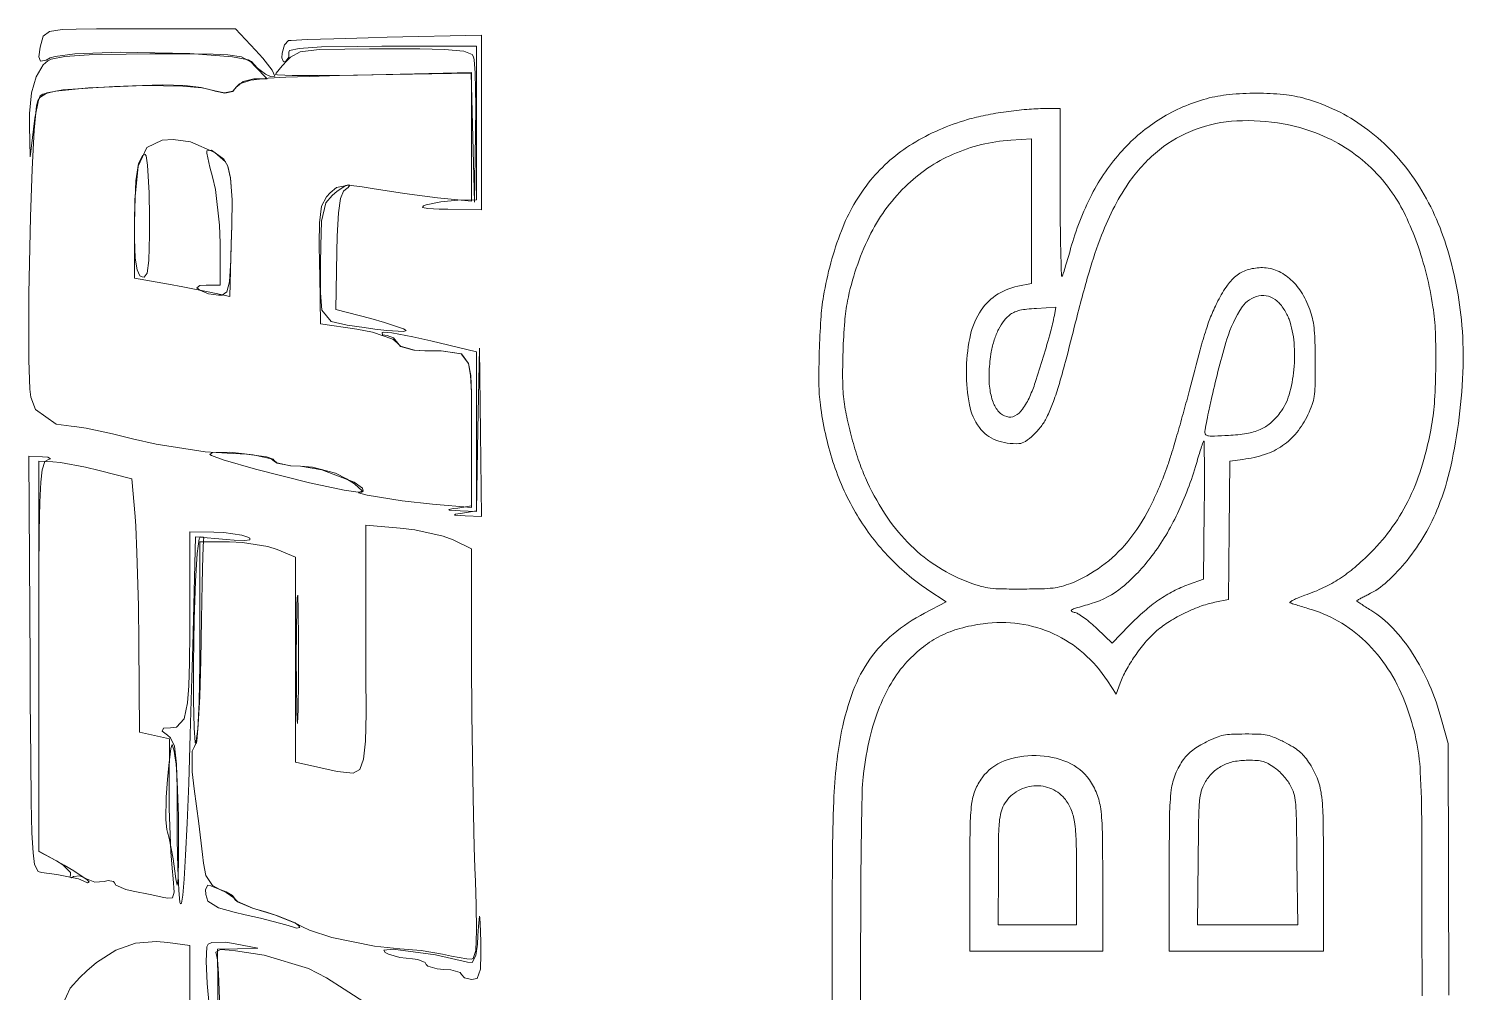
# Model space of a CAD drawing. Header units: millimetres. Extents: x 0 to 610, y 0 to 514.
# Drawn here: x 556.64 to 584.18, y 323.72 to 342.22 of the extents above; entities that cross this region are included whole.
import ezdxf

# ---------------------------------------------------------------- set-up
doc = ezdxf.new("R2010")
doc.units = ezdxf.units.MM
doc.header["$LTSCALE"] = 0.05
doc.layers.get('0').update_dxf_attribs({"plot": 0})
doc.layers.add('ETCH', color=5, linetype='Continuous', lineweight=0)

# ---------------------------------------------------------------- blocks, each defined once
blk = doc.blocks.new('ImageToStl.com_thorlabs')
for points in [[(1369.384692, 6.22875), (1475.5, 6.509745), (1485.5, 9.25424, 0.035194), (1500.293342, 14.457457, 0.041333), (1513.395357, 21.465937, 0.045152), (1524.075939, 29.824706, 0.065973), (1531.620646, 39.064456, -0.003285), (1533.0459, 41.33996, -0.0053), (1534.292597, 43.256434, -0.001321), (1535.397946, 44.907375, -0.249538), (1535.571983, 45, -0.270832), (1535.734995, 44.904713, -0.002399), (1536.456723, 43.608507, -0.007365), (1537.269658, 42.078965, -0.004585), (1538.179846, 40.263002, 0.071761), (1543.740176, 32.11324, 0.038632), (1552.644301, 23.792084, 0.03641), (1563.570329, 16.29225, 0.03805), (1575.313259, 10.580595, 0.039652), (1592.238553, 5.393608, 0.023949), (1612.921496, 1.838423, 0.023588), (1634.444822, 0.21745, 0.031608), (1654, 0.905907, 0.054991), (1687.319118, 7.94695, 0.07408), (1714.819067, 21.778547, 0.081993), (1735.049047, 41.692626, 0.088518), (1747.15407, 66.556587, 0.044447), (1748.903908, 75.771271, 0.02468), (1749.470085, 87.205209, 0.02462), (1748.903279, 98.738846, 0.041185), (1747.159359, 108.286718, 0.073034), (1738.832088, 127.509651, 0.07013), (1725.23675, 143.82762, 0.065406), (1706.738593, 156.633079, 0.051376), (1684, 165.510768, -0.002798), (1680.215907, 166.579095, -0.003459), (1676.703125, 167.618454, -0.002849), (1673.76488, 168.528287, -0.025515), (1672.5, 169.000071, -0.799521), (1672.569743, 169.370445, -0.00214), (1681.188484, 169.641959, -0.004342), (1692.286051, 169.847611, -0.001995), (1706.75, 169.93232), (1743, 170), (1742.997183, 176.25, 0.020939), (1742.670218, 183.970971, 0.01421), (1741.681181, 192.716444, 0.014189), (1740.19315, 201.416002, 0.02047), (1738.347532, 209, 0.067423), (1728.165872, 232.153676, 0.084669), (1712.769794, 249.783376, 0.079173), (1691.52143, 262.118557, 0.051066), (1664, 269.614479, 0.024168), (1654.191749, 270.75287, 0.009451), (1640.572488, 271.411455, 0.009229), (1627.122892, 271.558861, 0.029505), (1618.173702, 270.962942, 0.046307), (1594.160153, 265.642677, 0.054076), (1572.830868, 256.15275, 0.056232), (1554.719114, 242.695369, 0.057545), (1540.219185, 225.635776), (1535.125572, 218.020192), (1530.353501, 227.07095, 0.050562), (1521.572086, 240.293168, 0.067848), (1511.038629, 250.067179, 0.063814), (1497.754547, 257.068939, 0.038812), (1480.671824, 261.981813, 0.02385), (1466.917274, 264.127628, 0.016348), (1451.159328, 265.301822, 0.008836), (1427.832158, 265.86208, 0.001585), (1384.332202, 266), (1319.01176, 266)], [(1331.008847, 254), (1391.254424, 253.982671, -0.001516), (1415.022431, 253.903784, -0.002025), (1436.593487, 253.679407, -0.00141), (1454.679908, 253.366978, -0.020958), (1461, 252.974616, -0.027947), (1476.095641, 250.541731, -0.036932), (1489.441611, 246.56639, -0.041003), (1500.814185, 241.138736, -0.054968), (1509.991084, 234.347769, -0.039645), (1516.258199, 227.547863, -0.050688), (1520.810297, 220.353024, -0.04876), (1523.943194, 212.163609, -0.032977), (1525.950246, 202.36338, -0.069049), (1525.922621, 187.076211, -0.073072), (1521.698011, 172.687061, -0.072825), (1513.496094, 160.08184, -0.06789), (1501.846766, 150.008399), (1496.193532, 146.325496), (1500.901163, 144.632655, -0.039913), (1506.308621, 142.185454, -0.024267), (1512.281783, 138.49619, -0.024086), (1517.958819, 134.180707, -0.035102), (1522.477067, 129.814283, -0.04102), (1526.415862, 124.636443, -0.026363), (1530.138874, 118.067328, -0.026307), (1533.163223, 111.114478, -0.039658), (1534.978158, 104.764997), (1536.135569, 99.029994), (1565.313924, 98.764997), (1594.49228, 98.5), (1595.185119, 92.950604, 0.048579), (1597.269345, 83.686259, 0.071133), (1600.976654, 76.210982, 0.073907), (1606.505813, 70.275471, 0.057397), (1614, 65.59146, 0.021645), (1618.348429, 63.749582, 0.054497), (1621.678184, 62.904701, 0.031417), (1626.032265, 62.569677, 0.003495), (1636, 62.5, 0.004978), (1644.313169, 62.582764, 0.017617), (1649.640978, 62.876846, 0.02637), (1653.665582, 63.45673, 0.030233), (1657.423134, 64.441347, 0.056496), (1664.954815, 67.89184, 0.071693), (1670.870311, 72.730573, 0.0809), (1674.655349, 78.500191, 0.10418), (1675.98355, 84.6849, 0.068819), (1675.196017, 90.549328, 0.092603), (1672.843665, 95.350319, 0.078934), (1668.585514, 99.504025, 0.037515), (1662, 103.455571, 0.018345), (1655.921268, 106.234328, 0.020841), (1649.905536, 108.432997, 0.011394), (1641.32741, 110.954944, 0.0018), (1624.348691, 115.463528, -0.003391), (1615.491826, 117.845609, -0.003072), (1606.370652, 120.425666, -0.003076), (1598.233563, 122.8358, -0.009832), (1592.848691, 124.583161, -0.033883), (1574.652093, 132.301875, -0.054526), (1560.556235, 141.49409, -0.062351), (1550.136543, 152.469168, -0.065527), (1542.949329, 165.5, -0.027372), (1541.682271, 169.343583, -0.03684), (1540.990242, 172.940743, -0.023417), (1540.660699, 177.66864, -0.004859), (1540.552, 186, -0.004875), (1540.60761, 194.658769, -0.025921), (1540.929254, 199.381364, -0.038195), (1541.685205, 203.185064, -0.019368), (1543.181086, 207.834604, -0.052439), (1549.726408, 221.220606, -0.053725), (1558.868514, 232.833463, -0.050771), (1570.767177, 242.755957, -0.03887), (1585.510745, 251.118006, -0.023711), (1592.989993, 254.199502, -0.015616), (1601.84747, 257.058009, -0.015455), (1611.027084, 259.402267, -0.020576), (1619.5, 260.926391, -0.031903), (1628.070474, 261.553568, -0.010636), (1640.654514, 261.402469, -0.010699), (1653.260498, 260.71255, -0.030422), (1661.971435, 259.512528, -0.063925), (1689.013993, 250.388539, -0.085158), (1710.035912, 235.285979, -0.091489), (1723.783472, 214.993273, -0.086789), (1729.71172, 190.75), (1730.296042, 182), (1699.778126, 182), (1669.26021, 182), (1668.113605, 187.828086, 0.102647), (1664.189632, 197.139405, 0.107442), (1656.934816, 203.943137, 0.087298), (1646.18612, 208.051769, 0.046758), (1632, 209.439387, 0.048432), (1618.140738, 208.150494, 0.111503), (1608.598794, 203.985, 0.145108), (1603.276633, 196.967952, 0.107577), (1601.8492, 187.284796, 0.131999), (1602.772129, 184.594269, 0.041013), (1605.466318, 181.22772, 0.03981), (1609.054743, 177.988318, 0.047733), (1612.90998, 175.574753, 0.027771), (1618.622901, 173.102379, 0.014812), (1625.925043, 170.655892, 0.009442), (1636.363455, 167.71321, 0.002556), (1653, 163.451345, -0.009257), (1674.129619, 157.735662, -0.021514), (1689.673615, 152.485694, -0.027791), (1701.942373, 146.943268, -0.034254), (1712.653972, 140.400092, -0.070789), (1725.683771, 128.060851, -0.079078), (1734.172587, 113.006681, -0.075726), (1737.80117, 95.506636, -0.058166), (1736.57231, 76, -0.046188), (1732.734011, 62.207718, -0.049996), (1726.499742, 49.739113, -0.050765), (1718.014464, 38.918044, -0.050472), (1707.507608, 30.005235, -0.039297), (1697.943742, 24.477326, -0.025803), (1686.191488, 19.592314, -0.024322), (1673.106084, 15.634539, -0.023247), (1659.5, 12.896429, -0.028648), (1648.846142, 11.883148, -0.012129), (1634.484252, 11.6923, -0.012129), (1620.129819, 12.198159, -0.028643), (1609.5, 13.444903, -0.028446), (1593.125051, 17.294559, -0.039489), (1579.060505, 22.69659, -0.042495), (1566.841869, 29.865393, -0.042429), (1556.0043, 39, -0.01995), (1549.663028, 45.865078, -0.032428), (1544.917992, 52.224515, -0.033896), (1541.179094, 58.933522, -0.024561), (1537.9135, 66.843102, 0.011183), (1536.830433, 69.679153, 0.023746), (1535.841097, 71.810161, 0.03669), (1535.066084, 73.058838, 0.611565), (1534.691465, 73, 0.003622), (1534.386947, 72.049367, 0.000355), (1533.671208, 69.752266, 0.00045), (1532.822464, 67.012774, 0.000356), (1531.909855, 64.050266, -0.063991), (1526.104319, 51.254157, -0.059981), (1517.14587, 40.028666, -0.057354), (1505.371153, 30.836391, -0.049848), (1491.260515, 24.043593, -0.03481), (1477.375622, 20.059224, -0.039103), (1463.602572, 18.234886, -0.012701), (1440.958398, 17.597856, -0.000681), (1369.124414, 17.5)]]:
    blk.add_lwpolyline(points, format="xyb")
for points in [[(1388, 180), (1388, 152), (1417.341069, 152, 0.003795), (1438.148795, 152.157932, 0.028788), (1447.931551, 152.870794, 0.060152), (1454.307537, 154.501975, 0.058917), (1460.160492, 157.611221, 0.142843), (1467.58193, 166.769601, 0.094616), (1470.403014, 180.098135, 0.094971), (1468.112663, 193.483689, 0.145374), (1461.06042, 202.807523, 0.064983), (1455.769473, 205.730527, 0.063202), (1449.855526, 207.232455, 0.027562), (1440.435277, 207.867952, 0.003062), (1418.874273, 208), (1388, 208)], [(1640.47249, 198.931407, -0.03396), (1645.499977, 197.699454, -0.041582), (1649.970742, 195.854827, -0.045987), (1653.653406, 193.513305, -0.068739), (1656.318844, 190.793382, -0.062321), (1657.296711, 189.059623, -0.041285), (1657.987163, 186.878183, -0.029915), (1658.468915, 183.970676, -0.011642), (1658.799271, 179.906501), (1659.272819, 171.726237), (1655.781339, 172.381243, -0.021505), (1648.945694, 173.97059, -0.005719), (1638.198287, 177.094728, -0.005427), (1627.591043, 180.436271, -0.026455), (1621.718402, 182.706861, -0.047178), (1616.343384, 185.756757, -0.125613), (1613.487967, 189.075641, -0.190541), (1613.203195, 192.458179, -0.133026), (1615.25, 195.744188, -0.102745), (1619.334477, 198.217312, -0.053546), (1625.152049, 199.595964, -0.044743), (1632.311507, 199.855761, -0.029823)], [(1448.72934, 194.03618, -0.130949), (1454.603932, 189.221665, -0.121778), (1457.504784, 181.989749, -0.122628), (1456.692747, 174.279318, -0.133905), (1452.354966, 168.141063, -0.073848), (1447.877665, 165.44538, -0.059829), (1442.475931, 163.921282, -0.03261), (1434.349684, 163.185582, -0.006273), (1419.55718, 163), (1399, 163), (1399, 179.5), (1399, 196), (1421.75, 195.978038, -0.002242), (1434.953999, 195.906092, -0.015481), (1441.427598, 195.641227, -0.032202), (1445.498253, 195.083214, -0.056439)], [(1534.41207, 156.820994, 0.103987), (1541.367916, 143.756126, 0.057827), (1554.515679, 131.28972, 0.050461), (1572.382349, 120.520551, 0.039906), (1593.494884, 112.529521, -0.003393), (1596.934879, 111.507297, -0.005132), (1599.913451, 110.566635, -0.002131), (1602.444758, 109.726597, -0.11569), (1602.871087, 109.462246, -0.66473), (1602.789815, 109.263354, -0.000412), (1594.614329, 109.192, -0.002677), (1585.269787, 109.168173, -0.001564), (1574.070628, 109.234606), (1544.777134, 109.5), (1542.495638, 115.801974, 0.033305), (1539.682244, 122.20597, 0.0309), (1535.980538, 128.349241, 0.028276), (1531.226678, 134.4667, 0.019937), (1525.244372, 140.798491), (1517.776113, 148.096983), (1523.832852, 154.404447, 0.015202), (1526.204199, 157.029204, 0.016996), (1528.321431, 159.699817, 0.016501), (1529.962656, 162.081676, 0.081287), (1530.607915, 163.573945, -0.063235), (1531.202016, 165.095705, -0.589301), (1531.756301, 165.099727, -0.055725), (1532.471262, 163.416608, -0.002086)], [(1388, 91.5), (1388, 59), (1420.318499, 59, 0.003437), (1443.67225, 59.160524, 0.029447), (1454.091953, 59.918579, 0.062876), (1460.951322, 61.721944, 0.051856), (1467.642837, 65.259325, 0.030922), (1470.188862, 67.201812, 0.04214), (1472.204195, 69.267727, 0.037023), (1474.023829, 71.845003, 0.017607), (1475.99189, 75.400561, 0.015085), (1478.02992, 79.727799, 0.050672), (1478.98038, 82.70792, 0.04344), (1479.385168, 86.046629, 0.009006), (1479.478768, 91.964718, 0.009219), (1479.359406, 97.748172, 0.03996), (1478.95236, 101.154, 0.047713), (1478.042231, 104.158014, 0.016985), (1476.197303, 108.250786, 0.020071), (1474.482612, 111.407453, 0.029411), (1472.707481, 114.021474, 0.032747), (1470.809526, 116.181858, 0.037619), (1468.726457, 117.969778, 0.063173), (1462.637906, 121.358843, 0.063892), (1455.91922, 123.103992, 0.028399), (1445.316752, 123.844569, 0.003238), (1421.318499, 124), (1388, 124)], [(1458.848057, 109.010748, -0.06568), (1463.059551, 105.80168, -0.076184), (1466.051919, 101.752496, -0.071565), (1467.819597, 96.778568, -0.049686), (1468.411765, 90.834201, -0.014737), (1468.297266, 86.950437, -0.051529), (1467.893857, 84.480721, -0.060651), (1467.031976, 82.360081, -0.026241), (1465.411478, 79.77337, -0.034173), (1463.939513, 77.95478, -0.021144), (1461.983694, 76.020927, -0.021175), (1459.879961, 74.266433, -0.035381), (1457.955595, 73, -0.056241), (1454.451241, 71.522692, -0.049599), (1450.553393, 70.783257, -0.017919), (1444.030981, 70.440356, -0.00134), (1426.25, 70.191221), (1399, 69.882442), (1399, 90.999158), (1399, 112.115874), (1426.75, 111.807937, -0.001294), (1444.891608, 111.55965, -0.017665), (1451.486113, 111.219073, -0.049685), (1455.391369, 110.483336, -0.05868)], [(1621.491174, 106.037961, -0.017959), (1645.884224, 99.656323, -0.076042), (1659.483611, 93.194275, -0.200098), (1664.054674, 86.223971, -0.230452), (1661.969954, 78.618561, -0.04077), (1660.443206, 77.141764, -0.026202), (1658.458288, 75.679637, -0.025934), (1656.294146, 74.40979, -0.035438), (1654.219954, 73.513383, -0.063297), (1644.314121, 71.395222, -0.04542), (1632.982284, 71.469408, -0.046615), (1622.368664, 73.515976, -0.09209), (1614.733495, 77.368578, -0.051656), (1610.467598, 81.376197, -0.075439), (1607.721519, 85.729201, -0.063264), (1606.095454, 91.262145, -0.026114), (1605.258044, 99.039189, -0.003867), (1604.976741, 104.980329, -0.04034), (1605.076898, 107.418412, -0.138756), (1605.554485, 108.556111, -0.228244), (1606.476225, 109, -0.046461), (1607.679128, 108.887982, -0.002265), (1611.615776, 108.129901, -0.003665), (1616.287578, 107.172657, -0.002634)]]:
    blk.add_lwpolyline(points, format="xyb", close=True)
blk = doc.blocks.new('talmolder-cropped')
for p, q in [((864.459535, 90.912204), (865.851384, 91.604095)), ((865.851384, 91.604095), (868.183029, 91.913719)), ((868.183029, 91.913719), (872.170096, 92.131055)), ((872.170096, 92.131055), (878.268945, 92.28098)), ((878.268945, 92.28098), (886.93594, 92.38837)), ((886.93594, 92.38837), (898.627444, 92.478102)), ((898.627444, 92.478102), (905.75, 92.52412)), ((905.75, 92.52412), (947, 92.785213)), ((947, 92.785213), (946.883999, 90.02412)), ((953.385355, 87.356315), (956.300245, 91.447728)), ((956.300245, 91.447728), (958.717816, 92.369867)), ((958.717816, 92.369867), (960.320127, 92.549833)), ((960.320127, 92.549833), (966.12982, 92.761122)), ((966.12982, 92.761122), (979.311224, 92.754764)), ((979.311224, 92.754764), (994.579574, 92.437754)), ((994.579574, 92.437754), (1004.099393, 92.096776)), ((1004.099393, 92.096776), (1011.818998, 91.682147)), ((1006.5, 92.468984), (1012.6849, 92.616006)), ((1012, 91.855485), (1006.5, 92.468984)), ((1011.818998, 91.682147), (1016.647294, 91.219636)), ((1014.225263, 91.559779), (1012, 91.855485)), ((1012.6849, 92.616006), (1015.107379, 92.613739)), ((1017.761541, 90.844659), (1014.225263, 91.559779)), ((1015.107379, 92.613739), (1019.237343, 92.228292)), ((1019.237343, 92.228292), (1022.449018, 91.325107)), ((1022.449018, 91.325107), (1024.784444, 89.892364)), ((863.864583, 87.164707), (864.269854, 90.263027)), ((864.269854, 90.263027), (864.459535, 90.912204)), ((868.5, 90.760993), (865.692314, 85.76201)), ((866.585411, 87.291766), (868.454808, 90.763027)), ((868.454808, 90.763027), (907.227404, 90.763027)), ((907.176676, 90.76201), (868.5, 90.760993)), ((913.54321, 90.760417), (907.176676, 90.76201)), ((907.227404, 90.763027), (946, 90.763027)), ((924.117827, 90.74052), (913.54321, 90.760417)), ((932.117169, 90.684816), (924.117827, 90.74052)), ((937.904428, 90.577073), (932.117169, 90.684816)), ((941.842797, 90.401058), (937.904428, 90.577073)), ((944.295468, 90.140541), (941.842797, 90.401058)), ((945.983278, 89.555815), (944.295468, 90.140541)), ((946, 90.763027), (945.902037, 88.013027)), ((946.310674, 89.013027), (945.983278, 89.555815)), ((946.508467, 88.480795), (946.310674, 89.013027)), ((946.803835, 89.001695), (946.508467, 88.480795)), ((946.883999, 90.02412), (946.803835, 89.001695)), ((1016.647294, 91.219636), (1017.636232, 90.978477)), ((1017.636232, 90.978477), (1018.296273, 90.547366)), ((1018.637002, 90.513325), (1017.761541, 90.844659)), ((1018.296273, 90.547366), (1019.229853, 89.101081)), ((1018.970146, 90.006245), (1018.637002, 90.513325)), ((1019.570954, 87.472134), (1018.970146, 90.006245)), ((1019.229853, 89.101081), (1019.818411, 85.969984)), ((1024.784444, 89.892364), (1025.636702, 88.973712)), ((1025.570121, 90.417415), (1026.369704, 90.779133)), ((1025.755397, 89.340921), (1025.570121, 90.417415)), ((1025.636702, 88.973712), (1025.967237, 88.301036)), ((1026.169599, 88.513027), (1025.755397, 89.340921)), ((1026.496297, 87.508079), (1026.169599, 88.513027)), ((1026.369704, 90.779133), (1028.306974, 90.495212)), ((1028.306974, 90.495212), (1029.75, 90.132741)), ((1029.75, 90.132741), (1030.487744, 89.892148)), ((1030.487744, 89.892148), (1031.443136, 88.64299)), ((1031.443136, 88.64299), (1031.806037, 86.153779)), ((838.072, 85.979181), (841.281121, 84.565612)), ((862.992528, 82.919994), (863.864583, 87.164707)), ((864.244146, 84.477205), (865.779665, 85.993318)), ((865.692314, 85.76201), (864.562584, 83.820999)), ((865.779665, 85.993318), (866.585411, 87.291766)), ((945.733643, 86.432363), (944.801221, 81.503847)), ((945.902037, 88.013027), (945.733643, 86.432363)), ((953, 84.344199), (953.385355, 87.356315)), ((1020.268195, 80.894824), (1019.570954, 87.472134)), ((1019.818411, 85.969984), (1020.266323, 80.066804)), ((1025.967237, 88.301036), (1026.47165, 85.60253)), ((1026.47165, 85.60253), (1026.788522, 80.774744)), ((1026.97956, 83.635113), (1026.496297, 87.508079)), ((1031.806037, 86.153779), (1031.927876, 83.33587)), ((841.281121, 84.565612), (843.416041, 82.632323)), ((862.535311, 81.820161), (862.992528, 82.919994)), ((864.562584, 83.820999), (862.799499, 81.157478)), ((863.209102, 84.308966), (863.351492, 84.608781)), ((863.431581, 83.87373), (863.209102, 84.308966)), ((863.351492, 84.608781), (863.703498, 84.446275)), ((863.611321, 82.613761), (863.431581, 83.87373)), ((863.703498, 84.446275), (864.244146, 84.477205)), ((952.563773, 81.353762), (952.94805, 83.675595)), ((952.94805, 83.675595), (953, 84.344199)), ((1027.304536, 74.626928), (1026.97956, 83.635113)), ((1031.927876, 83.33587), (1031.983697, 79.330365)), ((843.416041, 82.632323), (844.720806, 81.241122)), ((844.720806, 81.241122), (846.386852, 79.284985)), ((862.221152, 81.07356), (862.535311, 81.820161)), ((862.383297, 80.763027), (862.221152, 81.07356)), ((862.369011, 79.671067), (863.003471, 81.26721)), ((862.799499, 81.157478), (862.383297, 80.763027)), ((863.003471, 81.26721), (863.611321, 82.613761)), ((944.801221, 81.503847), (944.152037, 78.763027)), ((951.443005, 76.160216), (952.563773, 81.353762)), ((1020.266323, 80.066804), (1020.501404, 75.735909)), ((1020.70433, 69.80938), (1020.268195, 80.894824)), ((1026.788522, 80.774744), (1026.943455, 73.427587)), ((846.386852, 79.284985), (848.846208, 75.451305)), ((862.484769, 77.811015), (862.369011, 79.671067)), ((862.661712, 77.015819), (862.484769, 77.811015)), ((862.498623, 75.924626), (862.661712, 77.015819)), ((944.152037, 78.763027), (942.5, 72.263027)), ((1031.983697, 79.330365), (1031.999262, 73.913678)), ((848.846208, 75.451305), (850.202047, 71.549371)), ((860.882321, 73.469081), (861.753822, 75.467128)), ((861.753822, 75.467128), (862.178679, 75.763027)), ((862.178679, 75.763027), (862.498623, 75.924626)), ((950.454721, 72.141252), (951.443005, 76.160216)), ((1020.501404, 75.735909), (1020.668032, 72.138343)), ((1027.062477, 60.730075), (1027.304536, 74.626928)), ((850.202047, 71.549371), (850.526524, 67.371522)), ((859.897368, 68.6756), (860.543016, 72.013027)), ((860.543016, 72.013027), (860.882321, 73.469081)), ((933.13275, 71.516659), (927.785712, 71.275697)), ((935, 71.64373), (933.13275, 71.516659)), ((942.5, 72.263027), (935, 71.64373)), ((949.386926, 67.442164), (950.454721, 72.141252)), ((982.411267, 71.763027), (981.19468, 65.013027)), ((993.271375, 71.763027), (982.411267, 71.763027)), ((984.053297, 71.25966), (986.378965, 71.59794)), ((986.378965, 71.59794), (990.237982, 71.737478)), ((990.237982, 71.737478), (992.856989, 71.749372)), ((992.856989, 71.749372), (996.360097, 71.715828)), ((997.982646, 71.695499), (993.271375, 71.763027)), ((996.360097, 71.715828), (1001.763661, 71.469319)), ((1004.665334, 71.018899), (997.982646, 71.695499)), ((1001.763661, 71.469319), (1005.184104, 70.960721)), ((1020.668032, 72.138343), (1020.807511, 66.230662)), ((1026.943455, 73.427587), (1026.968197, 68.687341)), ((1031.999262, 73.913678), (1032, 70.60627)), ((859.299349, 65.917532), (859.897368, 68.6756)), ((892.158911, 70.763027), (891.506896, 67.794422)), ((909.829455, 70.89373), (892.158911, 70.763027)), ((917.282393, 70.993346), (909.829455, 70.89373)), ((927.785712, 71.275697), (917.282393, 70.993346)), ((982.570214, 69.829952), (982.638374, 70.263027)), ((983.370882, 69.2242), (982.570214, 69.829952)), ((982.638374, 70.263027), (982.8946, 70.669348)), ((982.8946, 70.669348), (984.053297, 71.25966)), ((985.948449, 68.899106), (983.370882, 69.2242)), ((990.936012, 68.77482), (985.948449, 68.899106)), ((994.531385, 68.763027), (990.936012, 68.77482)), ((999.372714, 68.83273), (994.531385, 68.763027)), ((1004.863045, 69.153382), (999.372714, 68.83273)), ((1008.351328, 69.317178), (1004.665334, 71.018899)), ((1006.745514, 69.468945), (1004.863045, 69.153382)), ((1005.184104, 70.960721), (1006.805921, 70.1626)), ((1007, 69.646395), (1006.745514, 69.468945)), ((1006.805921, 70.1626), (1007, 69.646395)), ((1009.828363, 66.22666), (1008.351328, 69.317178)), ((1020.567312, 62.147223), (1020.70433, 69.80938)), ((1026.968197, 68.687341), (1026.973121, 65.422872)), ((1032, 70.60627), (1032, 51.682776)), ((850.526524, 67.371522), (850.324552, 65.114236)), ((859.129131, 65.150508), (859.299349, 65.917532)), ((891.506896, 67.794422), (890.854881, 64.825817)), ((891.581534, 65.204156), (892.377091, 66.237986)), ((892.377091, 66.237986), (892.969672, 65.976885)), ((892.969672, 65.976885), (893, 64.579156)), ((947.914278, 57.697733), (949.386926, 67.442164)), ((1009.984687, 64.046954), (1009.828363, 66.22666)), ((1020.807511, 66.230662), (1020.681331, 61.782653)), ((850.324552, 65.114236), (849.728152, 60.763027)), ((858.329263, 62.72264), (860.757379, 62.964206)), ((859.225546, 64.191274), (859.129131, 65.150508)), ((860.34768, 63.872571), (859.225546, 64.191274)), ((863.027428, 64.043331), (860.34768, 63.872571)), ((860.757379, 62.964206), (865.10756, 63.147131)), ((861.716816, 63.281444), (862.970284, 63.555794)), ((863.068737, 63.112013), (861.716816, 63.281444)), ((862.970284, 63.555794), (864.5, 63.741593)), ((865.117624, 64.265052), (863.027428, 64.043331)), ((867.262974, 63.017808), (863.068737, 63.112013)), ((864.5, 63.741593), (866.969681, 64.065487)), ((865.10756, 63.147131), (870.85213, 63.249225)), ((868.359392, 64.528919), (865.117624, 64.265052)), ((866.969681, 64.065487), (871.111855, 64.845405)), ((870.5, 62.989637), (867.262974, 63.017808)), ((876.916262, 64.862934), (868.359392, 64.528919)), ((875.514453, 63.01797), (870.5, 62.989637)), ((870.85213, 63.249225), (874.082413, 63.263027)), ((871.111855, 64.845405), (872.27417, 65.20537)), ((872.27417, 65.20537), (872.808659, 65.347825)), ((872.808659, 65.347825), (874.759835, 65.509702)), ((874.082413, 63.263027), (876.697704, 63.265246)), ((874.759835, 65.509702), (879.246101, 65.445385)), ((882.431885, 63.253775), (875.514453, 63.01797)), ((876.697704, 63.265246), (881.06825, 63.289439)), ((881.17744, 64.891942), (876.916262, 64.862934)), ((879.246101, 65.445385), (882.77417, 65.198098)), ((881.06825, 63.289439), (885.764054, 63.40729)), ((890.854881, 64.825817), (881.17744, 64.891942)), ((885.851123, 63.507965), (882.431885, 63.253775)), ((882.77417, 65.198098), (885.516746, 64.942924)), ((885.516746, 64.942924), (888.89186, 64.563443)), ((885.764054, 63.40729), (889.365304, 63.806766)), ((887, 63.655957), (885.851123, 63.507965)), ((888.389281, 63.894644), (887, 63.655957)), ((889.736291, 64.255283), (888.389281, 63.894644)), ((888.89186, 64.563443), (889.736291, 64.255283)), ((889.365304, 63.806766), (891.061269, 64.609055)), ((891.061269, 64.609055), (891.581534, 65.204156)), ((893, 64.579156), (893.136345, 63.428341)), ((893.136345, 63.428341), (894.785541, 61.861238)), ((981.19468, 65.013027), (980.675177, 62.177991)), ((1009.505166, 60.624515), (1009.984687, 64.046954)), ((1026.973121, 65.422872), (1026.966023, 60.072754)), ((849.728152, 60.763027), (832.889756, 60.763027)), ((858.000878, 62.586801), (858.329263, 62.72264)), ((858.196503, 62.449558), (858.000878, 62.586801)), ((859.767744, 62.170961), (858.196503, 62.449558)), ((862.923803, 61.886341), (859.767744, 62.170961)), ((867.678479, 61.595053), (862.923803, 61.886341)), ((874.045571, 61.296448), (867.678479, 61.595053)), ((873.990343, 58.998292), (880.864245, 59.90706)), ((882.038877, 60.98988), (874.045571, 61.296448)), ((880.864245, 59.90706), (884.284315, 60.314586)), ((891.672196, 60.674701), (882.038877, 60.98988)), ((884.284315, 60.314586), (888.404447, 60.28617)), ((888.404447, 60.28617), (889.314245, 59.848781)), ((890.10717, 59.67528), (893.009627, 59.89181)), ((902.959327, 60.350265), (891.672196, 60.674701)), ((893.009627, 59.89181), (898.479803, 60.0107)), ((894.785541, 61.861238), (897.959834, 61.204997)), ((897.959834, 61.204997), (901.347624, 60.955816)), ((898.479803, 60.0107), (905.854169, 60.017529)), ((901.347624, 60.955816), (905.969861, 60.820657)), ((909.227384, 60.184373), (902.959327, 60.350265)), ((905.854169, 60.017529), (910.04807, 59.974414)), ((905.969861, 60.820657), (912.012692, 60.768122)), ((930.954767, 59.623644), (909.227384, 60.184373)), ((910.04807, 59.974414), (914.548744, 59.894709)), ((912.012692, 60.768122), (915.625, 60.763027)), ((914.548744, 59.894709), (922.188201, 59.654715)), ((915.625, 60.763027), (932, 60.763027)), ((932, 60.763027), (931.929715, 56.013027)), ((980.675177, 62.177991), (979.708749, 57.135548)), ((1007.406787, 55.803502), (1009.505166, 60.624515)), ((1020.214681, 58.373288), (1020.567312, 62.147223)), ((1020.681331, 61.782653), (1020.280745, 58.485998)), ((1026.433707, 52.297178), (1027.062477, 60.730075)), ((1026.966023, 60.072754), (1026.912366, 56.091244)), ((837.882781, 56.940946), (842.21219, 57.285993)), ((842.21219, 57.285993), (846.629103, 57.524226)), ((846.629103, 57.524226), (849.513845, 57.373571)), ((849.513845, 57.373571), (850.042714, 57.120313)), ((850.042714, 57.120313), (850.359083, 56.42005)), ((857.214818, 55.045636), (858.567331, 57.171743)), ((858.567331, 57.171743), (859.861382, 57.597174)), ((859.861382, 57.597174), (860.904234, 57.674529)), ((860.904234, 57.674529), (861.757752, 57.186984)), ((861.757752, 57.186984), (861.612026, 56.597174)), ((861.678487, 56.279039), (863.667321, 57.575791)), ((863.667321, 57.575791), (866.09508, 58.051118)), ((866.09508, 58.051118), (867.805009, 58.256222)), ((867.805009, 58.256222), (873.990343, 58.998292)), ((889.314245, 59.848781), (889.885443, 59.598886)), ((889.826189, 59.534907), (890.10717, 59.67528)), ((890.38047, 59.382637), (889.826189, 59.534907)), ((889.885443, 59.598886), (892.829915, 59.194157)), ((893.656549, 59.078106), (890.38047, 59.382637)), ((892.829915, 59.194157), (898.105269, 58.919915)), ((899.256583, 58.801541), (893.656549, 59.078106)), ((898.105269, 58.919915), (905.625241, 58.780646)), ((906.50129, 58.586491), (899.256583, 58.801541)), ((905.625241, 58.780646), (910.2, 58.763027)), ((910.52812, 58.512517), (906.50129, 58.586491)), ((910.2, 58.763027), (930, 58.763027)), ((914.545152, 58.448759), (910.52812, 58.512517)), ((921.717382, 58.309274), (914.545152, 58.448759)), ((927.187559, 58.168101), (921.717382, 58.309274)), ((922.188201, 59.654715), (927.677164, 59.327241)), ((930.292151, 58.042365), (927.187559, 58.168101)), ((927.677164, 59.327241), (930.614064, 58.936246)), ((930, 58.763027), (930, 52.885151)), ((930.75, 57.990637), (930.292151, 58.042365)), ((930.459351, 53.443335), (930.954767, 59.623644)), ((930.614064, 58.936246), (931, 58.724414)), ((930.926563, 58.112295), (930.75, 57.990637)), ((931, 58.724414), (930.926563, 58.112295)), ((947.609506, 53.314622), (947.914278, 57.697733)), ((979.015313, 55.04801), (979.310881, 57.052991)), ((979.310881, 57.052991), (980, 58.763027)), ((979.708749, 57.135548), (979.380857, 55.549204)), ((980, 58.763027), (980.470857, 59.362184)), ((980.470857, 59.362184), (980.932022, 58.776764)), ((980.932022, 58.776764), (980.984687, 57.513027)), ((980.984687, 57.513027), (981, 54.763027)), ((1004.457602, 56.769272), (1007.218886, 57.378345)), ((1007.218886, 57.378345), (1007.726877, 57.369483)), ((1007.726877, 57.369483), (1007.879548, 56.433854)), ((1019.582396, 55.726212), (1019.951924, 57.091317)), ((1019.974816, 57.17308), (1019.60979, 55.821455)), ((1019.951924, 57.091317), (1020.214681, 58.373288)), ((1020.280745, 58.485998), (1019.974816, 57.17308)), ((849.002756, 55.263027), (833.251378, 55.135965)), ((837.497317, 54.814333), (844.211336, 55.050352)), ((844.211336, 55.050352), (846.907781, 55.282626)), ((846.907781, 55.282626), (847.530853, 55.41324)), ((847.530853, 55.41324), (848.401538, 55.606167)), ((848.401538, 55.606167), (848.92258, 54.685652)), ((848.92258, 54.685652), (848.845568, 52.949394)), ((849.110944, 51.263027), (849.002756, 55.263027)), ((850.359083, 56.42005), (850.385786, 53.622895)), ((856.365993, 51.969823), (857.214818, 55.045636)), ((860.252428, 53.55837), (860.810898, 54.697943)), ((860.999367, 55.14087), (860.384012, 53.513027)), ((860.810898, 54.697943), (861.678487, 56.279039)), ((861.612026, 56.597174), (860.999367, 55.14087)), ((931.929715, 56.013027), (931.827641, 54.010878)), ((946.26434, 54.134503), (947.125385, 56.444119)), ((947.125385, 56.444119), (947.382505, 56.763027)), ((947.382505, 56.763027), (947.724086, 56.229043)), ((947.724086, 56.229043), (947.810239, 52.814649)), ((979.380857, 55.549204), (978.783621, 52.835382)), ((979.047783, 54.341964), (979.015313, 55.04801)), ((979.655913, 53.394274), (979.047783, 54.341964)), ((981, 54.763027), (989.341069, 54.763027)), ((989.341069, 54.763027), (992.963413, 54.878492)), ((992.963413, 54.878492), (999.998317, 55.658172)), ((999.998317, 55.658172), (1002.544408, 56.226355)), ((1002.544408, 56.226355), (1004.457602, 56.769272)), ((1005.533811, 53.690499), (1007.406787, 55.803502)), ((1007.879548, 56.433854), (1006.062619, 53.978492)), ((1019.186407, 53.790002), (1019.582396, 55.726212)), ((1019.60979, 55.821455), (1019.226799, 53.888651)), ((1026.912366, 56.091244), (1026.783395, 53.234567)), ((848.705195, 51.66324), (847.849657, 46.014034)), ((848.845568, 52.949394), (848.705195, 51.66324)), ((850.094188, 51.728405), (849.219131, 47.263027)), ((850.385786, 53.622895), (850.094188, 51.728405)), ((855.870128, 49.763027), (856.365993, 51.969823)), ((858.43153, 51.318005), (858.826847, 51.763027)), ((858.935107, 51.763027), (858.478761, 51.287449)), ((858.826847, 51.763027), (859.195301, 51.99461)), ((859.70377, 52.277089), (858.935107, 51.763027)), ((859.195301, 51.99461), (860.252428, 53.55837)), ((860.384012, 53.513027), (859.70377, 52.277089)), ((930, 52.885151), (929.880582, 50.317073)), ((930.27575, 49.854538), (930.352243, 51.966591)), ((930.352243, 51.966591), (930.459351, 53.443335)), ((931.827641, 54.010878), (931.28522, 50.414394)), ((944.407684, 47.698796), (946.26434, 54.134503)), ((947.810239, 52.814649), (947.307113, 48.177189)), ((947.404776, 49.514023), (947.609506, 53.314622)), ((978.783621, 52.835382), (989.14181, 52.525909)), ((981.689032, 52.893021), (979.655913, 53.394274)), ((985.988024, 52.630893), (981.689032, 52.893021)), ((989.25, 52.524714), (985.988024, 52.630893)), ((989.14181, 52.525909), (992.80551, 52.422235)), ((992.894721, 52.420865), (989.25, 52.524714)), ((992.80551, 52.422235), (997.951466, 52.345264)), ((998.007444, 52.345036), (992.894721, 52.420865)), ((997.951466, 52.345264), (1002.299119, 52.645892)), ((1002.345196, 52.656446), (998.007444, 52.345036)), ((1002.299119, 52.645892), (1004.569622, 53.193818)), ((1004.657619, 53.221747), (1002.345196, 52.656446)), ((1004.569622, 53.193818), (1005.533811, 53.690499)), ((1006.062619, 53.978492), (1004.657619, 53.221747)), ((1019.4948, 52.232105), (1019.186407, 53.790002)), ((1019.226799, 53.888651), (1019.580892, 52.223818)), ((1020.336752, 51.594447), (1019.4948, 52.232105)), ((1019.580892, 52.223818), (1020.483394, 51.398828)), ((1021.511421, 50.166086), (1020.336752, 51.594447)), ((1020.483394, 51.398828), (1021.01255, 50.866298)), ((1025.826974, 49.081684), (1026.433707, 52.297178)), ((1026.783395, 53.234567), (1026.385821, 50.525347)), ((1032, 51.682776), (1027.75, 47.735368)), ((849.219131, 47.263027), (849.110944, 51.263027)), ((855.174939, 46.699887), (855.870128, 49.763027)), ((858.478761, 51.287449), (857.134605, 48.076119)), ((857.193015, 48.313008), (858.43153, 51.318005)), ((929.880582, 50.317073), (929.074213, 45.255355)), ((930.386285, 48.833006), (930.27575, 49.854538)), ((930.687924, 48.864323), (930.386285, 48.833006)), ((930.911682, 49.263027), (930.687924, 48.864323)), ((931.28522, 50.414394), (930.911682, 49.263027)), ((946.884728, 45.555682), (947.404776, 49.514023)), ((1021.01255, 50.866298), (1021.773049, 48.624127)), ((1022, 48.039023), (1021.511421, 50.166086)), ((1021.773049, 48.624127), (1022.152956, 45.177092)), ((1024.142159, 47.340474), (1025.472425, 48.487657)), ((1025.323736, 48.574708), (1024.5, 47.763027)), ((1026.385821, 50.525347), (1025.323736, 48.574708)), ((1025.472425, 48.487657), (1025.826974, 49.081684)), ((847.849657, 46.014034), (845.203891, 37.153149)), ((853.885565, 41.683966), (855.174939, 46.699887)), ((856.412351, 45.735897), (855.674402, 43.34542)), ((855.756018, 43.765817), (856.50236, 46.123149)), ((857.134605, 48.076119), (856.412351, 45.735897)), ((856.50236, 46.123149), (857.193015, 48.313008)), ((941.722715, 36.954469), (944.407684, 47.698796)), ((947.307113, 48.177189), (946.462784, 44.603265)), ((1022, 45.414399), (1022, 48.039023)), ((1024.5, 47.763027), (1022, 45.414399)), ((1022.523956, 44.7561), (1022.97708, 45.7202)), ((1022.97708, 45.7202), (1024.142159, 47.340474)), ((1026.143348, 46.284238), (1023.767432, 44.397921)), ((1027.75, 47.735368), (1026.143348, 46.284238)), ((854.141477, 39.629965), (855.756018, 43.765817)), ((855.674402, 43.34542), (854.224258, 39.794733)), ((928.48658, 43.385151), (926.97316, 39.763027)), ((929.074213, 45.255355), (928.48658, 43.385151)), ((945.60572, 43.420365), (945.078132, 40.677485)), ((945.087644, 40.723867), (945.695977, 43.462941)), ((945.990193, 43.929693), (945.60572, 43.420365)), ((945.695977, 43.462941), (946.154785, 43.981288)), ((946.462784, 44.603265), (945.990193, 43.929693)), ((946.154785, 43.981288), (946.418251, 44.220864)), ((946.418251, 44.220864), (946.884728, 45.555682)), ((1022.152956, 45.177092), (1022.348918, 41.688192)), ((1022.545844, 43.882156), (1022.523956, 44.7561)), ((1023.767432, 44.397921), (1022.545844, 43.882156)), ((1022.717201, 40.427116), (1022.793898, 43.366412)), ((1022.793898, 43.366412), (1022.859053, 43.763671)), ((1022.859053, 43.763671), (1023.185764, 43.585882)), ((1023.185764, 43.585882), (1024.641793, 42.38671)), ((853.179425, 39.571053), (853.45019, 40.348982)), ((853.45019, 40.348982), (853.885565, 41.683966)), ((945, 38.781767), (945.087644, 40.723867)), ((945.078132, 40.677485), (945, 38.781767)), ((1022.348918, 41.688192), (1022.51981, 37.028683)), ((1022.712467, 35.160481), (1022.717201, 40.427116)), ((1024.641793, 42.38671), (1025.591776, 41.513027)), ((1025.415724, 42.124887), (1026.231771, 42.496383)), ((1025.540269, 41.69787), (1025.415724, 42.124887)), ((1026.345304, 41.070368), (1025.540269, 41.69787)), ((1025.591776, 41.513027), (1026.359035, 40.735503)), ((1026.231771, 42.496383), (1027.136316, 42.424453)), ((1027.351151, 41.065919), (1026.345304, 41.070368)), ((1026.359035, 40.735503), (1027.362026, 38.823914)), ((1027.136316, 42.424453), (1028.797058, 41.914228)), ((1027.641706, 40.932104), (1027.351151, 41.065919)), ((1028.083823, 39.013425), (1027.641706, 40.932104)), ((1028.797058, 41.914228), (1029.618988, 41.171436)), ((1029.618988, 41.171436), (1029.673154, 40.606265)), ((1029.673154, 40.606265), (1029.820327, 37.450947)), ((845.203891, 37.153149), (843.307906, 33.58728)), ((852.791844, 37.000522), (853.472136, 38.360845)), ((853.301149, 38.924617), (853.179425, 39.571053)), ((853.690674, 39.071853), (853.301149, 38.924617)), ((853.472136, 38.360845), (854.141477, 39.629965)), ((854.224258, 39.794733), (853.690674, 39.071853)), ((886.165728, 39.763027), (885.082864, 34.713806)), ((906.569444, 39.763027), (886.165728, 39.763027)), ((893.873505, 39.329826), (894.562598, 39.445078)), ((896.631507, 39.242321), (893.873505, 39.329826)), ((894.562598, 39.445078), (896.304351, 39.509791)), ((896.304351, 39.509791), (906.929896, 39.642181)), ((902.502061, 39.193176), (896.631507, 39.242321)), ((906.5, 39.186306), (902.502061, 39.193176)), ((910.510362, 39.19261), (906.5, 39.186306)), ((926.97316, 39.763027), (906.569444, 39.763027)), ((906.929896, 39.642181), (917.304351, 39.508307)), ((916.472816, 39.240919), (910.510362, 39.19261)), ((919.395477, 39.328022), (916.472816, 39.240919)), ((917.304351, 39.508307), (918.923829, 39.443356)), ((918.923829, 39.443356), (919.395477, 39.328022)), ((945, 38.781767), (944.319643, 34.558019)), ((944.850809, 36.377798), (945, 38.781767)), ((1027.362026, 38.823914), (1027.829713, 35.030494)), ((1028.357998, 34.614456), (1028.083823, 39.013425)), ((1029.820327, 37.450947), (1030.001025, 32.133194)), ((851.365108, 32.565013), (852.791844, 37.000522)), ((885.082864, 34.713806), (884.342181, 31.506861)), ((940.25642, 30.092865), (941.722715, 36.954469)), ((944.319643, 34.558019), (941.870607, 28.130174)), ((943.619445, 31.840935), (944.850809, 36.377798)), ((973.355213, 34.763027), (972.24501, 27.590499)), ((982.927607, 34.946212), (973.355213, 34.763027)), ((973.792637, 32.688473), (976.023655, 34.526107)), ((976.023655, 34.526107), (979.517166, 34.799407)), ((979.517166, 34.799407), (983.099882, 34.774151)), ((985.283608, 34.989312), (982.927607, 34.946212)), ((983.099882, 34.774151), (985.344738, 34.763027)), ((989.200432, 35.039418), (985.283608, 34.989312)), ((985.344738, 34.763027), (988.86301, 34.75195)), ((988.86301, 34.75195), (993.702047, 34.598827)), ((993.392047, 34.985371), (989.200432, 35.039418)), ((996.690224, 34.562995), (993.392047, 34.985371)), ((993.702047, 34.598827), (997.345533, 33.71918)), ((998.560785, 33.587832), (996.690224, 34.562995)), ((1022.51981, 37.028683), (1022.683438, 31.011789)), ((1022.780271, 28.205347), (1022.712467, 35.160481)), ((1027.829713, 35.030494), (1027.954359, 29.935201)), ((1028.485091, 27.400529), (1028.357998, 34.614456)), ((843.307906, 33.58728), (841.082897, 30.056663)), ((849.606681, 24.051954), (851.365108, 32.565013)), ((884.342181, 31.506861), (883.97685, 28.281911)), ((942.512045, 29.6151), (943.619445, 31.840935)), ((973.0368, 29.461689), (973.792637, 32.688473)), ((976.160022, 31.749493), (974.358523, 24.75626)), ((987.654076, 31.535123), (976.160022, 31.749493)), ((990.768541, 31.461135), (987.654076, 31.535123)), ((995.384062, 31.227979), (990.768541, 31.461135)), ((997.345533, 33.71918), (998.825686, 32.448576)), ((999.366479, 32.840992), (998.560785, 33.587832)), ((998.825686, 32.448576), (999.667532, 31.476097)), ((1000.424097, 31.586209), (999.366479, 32.840992)), ((999.667532, 31.476097), (1000.809831, 29.744456)), ((1000.897173, 29.242068), (1000.424097, 31.586209)), ((1030.001025, 32.133194), (1030.193327, 25.298047)), ((841.082897, 30.056663), (837.969939, 25.252324)), ((939.841502, 27.296511), (940.25642, 30.092865)), ((941.535995, 28.043631), (942.512045, 29.6151)), ((972.582853, 26.111534), (973.0368, 29.461689)), ((998.210133, 30.830347), (995.384062, 31.227979)), ((999.680873, 30.207156), (998.210133, 30.830347)), ((1000.043656, 29.791889), (999.680873, 30.207156)), ((1000.393772, 29.272081), (1000.043656, 29.791889)), ((1000.887122, 28.955956), (1000.393772, 29.272081)), ((1000.559692, 26.501749), (1000.897173, 29.242068)), ((1000.809831, 29.744456), (1000.969591, 29.198576)), ((1000.969591, 29.198576), (1000.887122, 28.955956)), ((1022.683438, 31.011789), (1022.768094, 27.435955)), ((1027.954359, 29.935201), (1027.978548, 25.071239)), ((883.97685, 28.281911), (884.751787, 26.990867)), ((884.751787, 26.990867), (886.758607, 26.228518)), ((886.758607, 26.228518), (890.354815, 25.859055)), ((890.354815, 25.859055), (895.897917, 25.746668)), ((895.897917, 25.746668), (903.745417, 25.75555)), ((903.745417, 25.75555), (908.645037, 25.763027)), ((908.645037, 25.763027), (933.290074, 25.763027)), ((933.290074, 25.763027), (932.719081, 18.952226)), ((939.239564, 25.525601), (939.763076, 27.211067)), ((939.763076, 27.211067), (939.897046, 26.763027)), ((939.863212, 26.673391), (939.841502, 27.296511)), ((940.064181, 26.328359), (939.863212, 26.673391)), ((939.897046, 26.763027), (940.14269, 26.524011)), ((940.660121, 26.423091), (940.064181, 26.328359)), ((940.14269, 26.524011), (941.535995, 28.043631)), ((941.870607, 28.130174), (940.660121, 26.423091)), ((972.24501, 27.590499), (971.66872, 24.484171)), ((972.293478, 24.013027), (972.582853, 26.111534)), ((1000.218072, 24.554715), (1000.559692, 26.501749)), ((1022.768094, 27.435955), (1023.288688, 4.763027)), ((1022.841553, 24.294231), (1022.780271, 28.205347)), ((1028.5, 22.633372), (1028.485091, 27.400529)), ((849.114337, 19.024672), (849.606681, 24.051954)), ((938.154531, 18.555714), (939.239564, 25.525601)), ((971.66872, 24.484171), (970.30748, 20.391876)), ((971.990867, 21.586269), (972.293478, 24.013027)), ((974.358523, 24.75626), (973.613235, 22.040919)), ((999.212364, 18.128398), (1000.218072, 24.554715)), ((1023.183106, 4.824148), (1022.841553, 24.294231)), ((1027.978548, 25.071239), (1027.982723, 22.120016)), ((1030.193327, 25.298047), (1030.286981, 21.513027)), ((847.372382, 19.042714), (848, 21.263027)), ((848.996001, 20.381167), (847.922061, 11.911297)), ((848, 21.263027), (848.340309, 21.945091)), ((848.340309, 21.945091), (848.801754, 22.215503)), ((848.801754, 22.215503), (848.996001, 20.381167)), ((969.5, 19.4014), (970.559375, 20.266076)), ((970.30748, 20.391876), (969.567403, 19.540809)), ((970.559375, 20.266076), (971, 21.536682)), ((971.531905, 20.630531), (970.774626, 16.419115)), ((971, 21.536682), (971.17139, 22.466814)), ((971.17139, 22.466814), (971.583457, 22.512903)), ((971.655743, 22.210309), (971.531905, 20.630531)), ((971.583457, 22.512903), (971.655743, 22.210309)), ((971.822027, 18.256191), (971.990867, 21.586269)), ((973.613235, 22.040919), (972.344113, 18.314837)), ((1027.982723, 22.120016), (1027.98252, 19.500599)), ((1028.5, 3.761586), (1028.5, 22.633372)), ((1030.286981, 21.513027), (1030.730381, 2.763027)), ((847.070285, 16.513027), (847.372382, 19.042714)), ((848.755581, 14.779476), (849.114337, 19.024672)), ((932.719081, 18.952226), (932.358559, 16.016618)), ((937.495126, 12.513027), (938.154531, 18.555714)), ((968.080464, 16.225137), (968.825662, 18.862472)), ((968.869052, 18.86847), (968.086454, 16.10771)), ((968.825662, 18.862472), (969.5, 19.4014)), ((969.567403, 19.540809), (968.869052, 18.86847)), ((971.976593, 17.763027), (971.822027, 18.256191)), ((972.344113, 18.314837), (971.976593, 17.763027)), ((998.399444, 11.513027), (999.212364, 18.128398)), ((1027.98252, 19.500599), (1027.960242, 15.060478)), ((846.393827, 13.980019), (846.964089, 15.445253)), ((846.964089, 15.445253), (847.070285, 16.513027)), ((848.0321, 10.524672), (848.755581, 14.779476)), ((932.358559, 16.016618), (931.116973, 10.422087)), ((967.986345, 14.044412), (968.080464, 16.225137)), ((968.086454, 16.10771), (967.986345, 13.963337)), ((970.774626, 16.419115), (969.966148, 12.846237)), ((996.263085, 13.489873), (996.478775, 14.508044)), ((996.478775, 14.508044), (996.797395, 14.302514)), ((996.797395, 14.302514), (997, 13.763027)), ((1027.960242, 15.060478), (1027.852348, 10.172427)), ((845, 10.263027), (845.078906, 11.622011)), ((845.078906, 11.622011), (845.611719, 13.486855)), ((845.611719, 13.486855), (846, 13.763027)), ((846, 13.763027), (846.393827, 13.980019)), ((847.922061, 11.911297), (846.411775, 5.564454)), ((936.791838, 4.763027), (937.495126, 12.513027)), ((969.966148, 12.846237), (967.765383, 3.763027)), ((967.98014, 10.842005), (967.986345, 14.044412)), ((967.986345, 13.963337), (967.980181, 10.788557)), ((996.135302, 11.177076), (996.263085, 13.489873)), ((997, 13.763027), (997.594733, 10.895839)), ((997.72381, 4.763027), (998.399444, 11.513027)), ((844.388281, 7.039199), (844.921094, 8.904042)), ((844.921094, 8.904042), (845, 10.263027)), ((847.111519, 5.738115), (847.64841, 8.758871)), ((847.64841, 8.758871), (848.0321, 10.524672)), ((931.116973, 10.422087), (930.388832, 8.452226)), ((936.198306, 8.007979), (936.2881, 9.175428)), ((936.2881, 9.175428), (936.403412, 9.277218)), ((936.403412, 9.277218), (936.586312, 8.350485)), ((967.980181, 10.788557), (967.335088, 6.798035)), ((967.341343, 6.816503), (967.98014, 10.842005)), ((996, 2.763027), (996.09968, 9.513027)), ((996.09968, 9.513027), (996.135302, 11.177076)), ((997.594733, 10.895839), (997.90032, 7.513027)), ((1027.852348, 10.172427), (1027.514022, 6.333988)), ((843, 4.763027), (843.29375, 6.175527)), ((843.29375, 6.175527), (844, 6.763027)), ((844, 6.763027), (844.388281, 7.039199)), ((847.024446, 4.855219), (847.111519, 5.738115)), ((930.388832, 8.452226), (928.629575, 4.763027)), ((935, 2.763027), (935.149832, 6.013027)), ((935.149832, 6.013027), (935.198009, 6.996603)), ((935.198009, 6.996603), (935.288409, 8.153551)), ((935.288409, 8.153551), (935.484409, 7.933456)), ((935.484409, 7.933456), (935.713894, 6.537491)), ((935.713894, 6.537491), (936.128123, 3.811955)), ((936, 3.763027), (936.149832, 7.013027)), ((936.149832, 7.013027), (936.198306, 8.007979)), ((936.586312, 8.350485), (936.716254, 7.513027)), ((936.716254, 7.513027), (937.132845, 4.763027)), ((967.335088, 6.798035), (965.432593, 5.378259)), ((965.458541, 5.384074), (967.341343, 6.816503)), ((997.90032, 7.513027), (998, 3.763027)), ((1027.514022, 6.333988), (1026.876006, 4.678597)), ((843.198168, 3.682196), (843, 4.763027)), ((845.03529, 2.965484), (843.198168, 3.682196)), ((848.030244, 2.904955), (845.03529, 2.965484)), ((846.411775, 5.564454), (846.364951, 4.679711)), ((846.364951, 4.679711), (847.756314, 3.911615)), ((847.17173, 4.460567), (847.024446, 4.855219)), ((848.728838, 3.952103), (847.17173, 4.460567)), ((847.756314, 3.911615), (850.045884, 3.621145)), ((850.25, 2.952111), (848.030244, 2.904955)), ((852.70846, 3.787527), (848.728838, 3.952103)), ((850.045884, 3.621145), (851.698935, 3.503539)), ((852.574257, 3.014255), (850.25, 2.952111)), ((851.698935, 3.503539), (853.550936, 3.385954)), ((855.307207, 3.114449), (852.574257, 3.014255)), ((857.816506, 3.867708), (852.70846, 3.787527)), ((853.550936, 3.385954), (855.590853, 3.222398)), ((855.590853, 3.222398), (855.307207, 3.114449)), ((862.440859, 4.009523), (857.816506, 3.867708)), ((865.160307, 4.105219), (862.440859, 4.009523)), ((869.270711, 4.237359), (865.160307, 4.105219)), ((879.178351, 4.472345), (869.270711, 4.237359)), ((895.745823, 4.711122), (879.178351, 4.472345)), ((905.975095, 4.763027), (895.745823, 4.711122)), ((928.629575, 4.763027), (905.975095, 4.763027)), ((951.75, 2.986461), (935, 2.763027)), ((951.882692, 3.763027), (936, 3.763027)), ((936.128123, 3.811955), (952.314062, 3.510926)), ((951.779288, 4.763027), (936.791838, 4.763027)), ((937.132845, 4.763027), (951.949791, 4.763027)), ((968.5, 3.209896), (951.75, 2.986461)), ((954.766689, 4.759994), (951.779288, 4.763027)), ((967.765383, 3.763027), (951.882692, 3.763027)), ((951.949791, 4.763027), (954.905407, 4.759981)), ((952.314062, 3.510926), (968.5, 3.209896)), ((959.594721, 4.782497), (954.766689, 4.759994)), ((954.905407, 4.759981), (959.682194, 4.782773)), ((963.076794, 4.947016), (959.594721, 4.782497)), ((959.682194, 4.782773), (963.127473, 4.948882)), ((965.432593, 5.378259), (963.076794, 4.947016)), ((963.127473, 4.948882), (965.458541, 5.384074)), ((997.5, 4.197691), (1010.341553, 4.510919)), ((1011.168213, 3.980359), (997.5, 4.197691)), ((1010.506249, 4.763027), (997.72381, 4.763027)), ((998, 3.763027), (1013.25, 3.762306)), ((1010.341553, 4.510919), (1023.183106, 4.824148)), ((1023.288688, 4.763027), (1010.506249, 4.763027)), ((1016.600136, 3.943868), (1011.168213, 3.980359)), ((1013.25, 3.762306), (1028.5, 3.761586)), ((1023.192858, 4.0685), (1016.600136, 3.943868)), ((1025.821494, 4.25252), (1023.192858, 4.0685)), ((1026.418213, 4.370016), (1025.821494, 4.25252)), ((1026.876006, 4.678597), (1026.418213, 4.370016)), ((1013.365191, 2.763027), (996, 2.763027)), ((1030.730381, 2.763027), (1013.365191, 2.763027))]:
    blk.add_line(p, q)

msp = doc.modelspace()

# ---------------------------------------------------------------- block references
at = {"layer": 'ETCH', "rotation": 90}
for name, p, xscale, yscale, zscale in [('talmolder-cropped', (565.602, 242.531), 0.09659915244326552, 0.09659915244326552, 0.09659915244326552), ('ImageToStl.com_thorlabs', (584.186, 261.253), 0.04557314455139743, 0.04557314455139743, 0.04557314455139743)]:
    msp.add_blockref(name, p, dxfattribs=dict(at, xscale=xscale, yscale=yscale, zscale=zscale))

doc.saveas('drawing.dxf')
